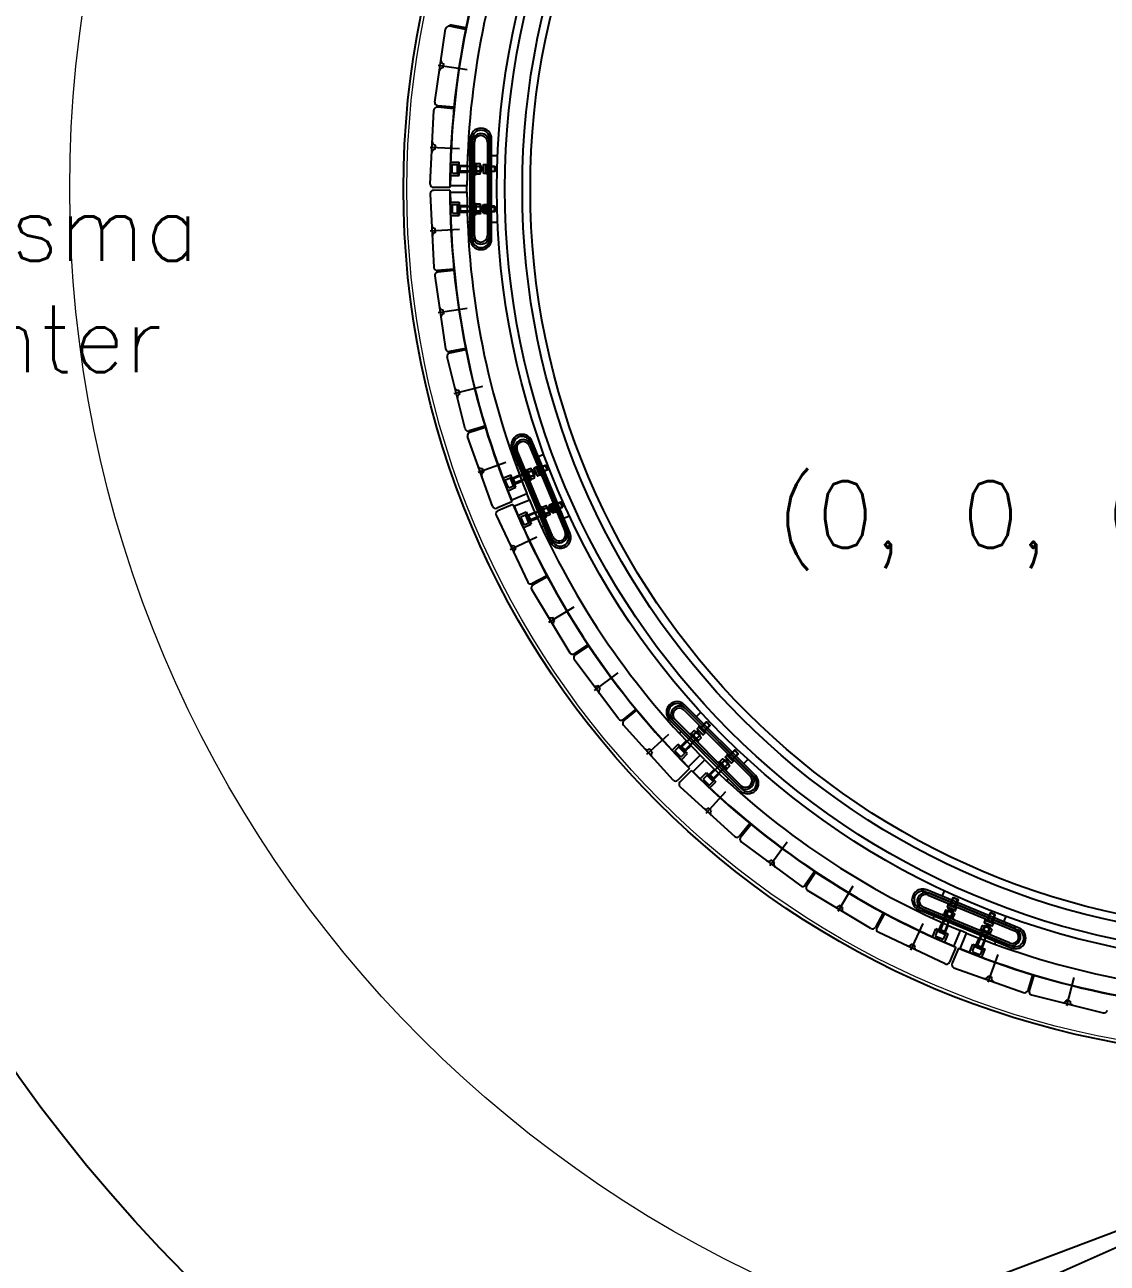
# Model space of a CAD drawing. Header units: millimetres. Extents: x -4562 to 17216, y -5211 to 6025.
# Drawn here: x -1867 to -246, y -1610 to 246 of the extents above; entities that cross this region are included whole.
import ezdxf
from ezdxf.lldxf.tags import DXFTag

# ---------------------------------------------------------------- set-up
doc = ezdxf.new("R2010")
doc.units = ezdxf.units.MM
for name, color, linetype in [('C', 1, 'CENTER'), ('D', 6, 'HIDDEN'), ('pl', 6, 'PHANTOM'), ('VV', 4, 'PHANTOM'), ('도면층7', 7, 'Continuous')]:
    doc.layers.add(name, color=color, linetype=linetype)
doc.styles.add('s', font='romans.shx', dxfattribs={"width": 0.75, "oblique": 10, "bigfont": 'whgtxt.shx'})
doc.styles.get("Standard").update_dxf_attribs({"font": 'txt.shx', "bigfont": 'whgtxt.shx'})
tags = doc.linetypes.add('CENTER', pattern=[50.8, 31.75, -6.35, 6.35, -6.35]).pattern_tags.tags
tags[10:11] = [DXFTag(74, 4), DXFTag(75, 0), DXFTag(340, '0'), DXFTag(46, 1.0), DXFTag(50, 0.0), DXFTag(44, 0.0), DXFTag(45, 0.0)]
tags[8:9] = [DXFTag(74, 4), DXFTag(75, 0), DXFTag(340, '0'), DXFTag(46, 1.0), DXFTag(50, 0.0), DXFTag(44, 0.0), DXFTag(45, 0.0)]
tags[6:7] = [DXFTag(74, 4), DXFTag(75, 0), DXFTag(340, '0'), DXFTag(46, 1.0), DXFTag(50, 0.0), DXFTag(44, 0.0), DXFTag(45, 0.0)]
tags[4:5] = [DXFTag(74, 4), DXFTag(75, 0), DXFTag(340, '0'), DXFTag(46, 1.0), DXFTag(50, 0.0), DXFTag(44, 0.0), DXFTag(45, 0.0)]
tags = doc.linetypes.add('HIDDEN', pattern=[3, 2, -1]).pattern_tags.tags
tags[6:7] = [DXFTag(74, 4), DXFTag(75, 0), DXFTag(340, '0'), DXFTag(46, 1.0), DXFTag(50, 0.0), DXFTag(44, 0.0), DXFTag(45, 0.0)]
tags[4:5] = [DXFTag(74, 4), DXFTag(75, 0), DXFTag(340, '0'), DXFTag(46, 1.0), DXFTag(50, 0.0), DXFTag(44, 0.0), DXFTag(45, 0.0)]
tags = doc.linetypes.add('PHANTOM', pattern=[17.5, 10, -1.5, 1.5, -1.5, 1.5, -1.5]).pattern_tags.tags
tags[14:15] = [DXFTag(74, 4), DXFTag(75, 0), DXFTag(340, '0'), DXFTag(46, 1.0), DXFTag(50, 0.0), DXFTag(44, 0.0), DXFTag(45, 0.0)]
tags[12:13] = [DXFTag(74, 4), DXFTag(75, 0), DXFTag(340, '0'), DXFTag(46, 1.0), DXFTag(50, 0.0), DXFTag(44, 0.0), DXFTag(45, 0.0)]
tags[10:11] = [DXFTag(74, 4), DXFTag(75, 0), DXFTag(340, '0'), DXFTag(46, 1.0), DXFTag(50, 0.0), DXFTag(44, 0.0), DXFTag(45, 0.0)]
tags[8:9] = [DXFTag(74, 4), DXFTag(75, 0), DXFTag(340, '0'), DXFTag(46, 1.0), DXFTag(50, 0.0), DXFTag(44, 0.0), DXFTag(45, 0.0)]
tags[6:7] = [DXFTag(74, 4), DXFTag(75, 0), DXFTag(340, '0'), DXFTag(46, 1.0), DXFTag(50, 0.0), DXFTag(44, 0.0), DXFTag(45, 0.0)]
tags[4:5] = [DXFTag(74, 4), DXFTag(75, 0), DXFTag(340, '0'), DXFTag(46, 1.0), DXFTag(50, 0.0), DXFTag(44, 0.0), DXFTag(45, 0.0)]
doc.dimstyles.new('AM_ISO$2', dxfattribs={"dimtxt": 3, "dimasz": 2.5, "dimexe": 1, "dimexo": 1, "dimgap": 1, "dimtad": 1, "dimdsep": 46, "dimtxsty": 's', "dimcen": 0, "dimclrd": 4, "dimclre": 4, "dimclrt": 3, "dimazin": 2, "dimtp": 0.1, "dimtm": 0.1, "dimtfac": 0.71, "dimtmove": 0, "dimatfit": 3, "dimfxl": 1, "dimlwd": 25, "dimlwe": 25, "dimarcsym": 0})

# ---------------------------------------------------------------- blocks, each defined once
blk = doc.blocks.new('*D153')
at = {"layer": 'D', "color": 4, "lineweight": 25}
blk.add_line((13177.5, 3545.3), (13817.5, 3782), dxfattribs=at)
blk.add_arc((3714.3, 44.7), 10737.3, 20.76691, 23.83309, dxfattribs=at)
at = {"layer": 'D', "color": 4}
for points in [[(13522.7, 4377.5), (13549.3, 4389.4), (13500.3, 4463.3)], [(13767.7, 3857), (13740.3, 3846.7), (13784.7, 3769.9)]]:
    blk.add_solid(points, dxfattribs=at)
at = {"layer": 'Defpoints', "color": 0}
for p in [(14488.2, 4909.4), (13695.3, 4003.2), (13144.6, 3533.1), (603, -1106.1), (-1447.7, -2286)]:
    blk.add_point(p, dxfattribs=at)
at = {"layer": 'D', "color": 3, "insert": (13729.5, 4152.3), "char_height": 105, "attachment_point": 5, "rotation": 292.3, "style": 's'}
blk.add_mtext('4°', dxfattribs=at)
blk = doc.blocks.new('*D154')
at = {"layer": 'D', "color": 4, "lineweight": 25}
blk.add_line((12598, 4828.1), (13199.3, 5151.9), dxfattribs=at)
blk.add_arc((3714.3, 44.7), 10737.5, 24.7669, 27.8331, dxfattribs=at)
at = {"layer": 'D', "color": 4}
for points in [[(13196.7, 5051.2), (13222.5, 5064.9), (13168.4, 5135.3)], [(13477.5, 4549.1), (13450.9, 4536.9), (13500.5, 4463.4)]]:
    blk.add_solid(points, dxfattribs=at)
at = {"layer": 'Defpoints', "color": 0}
for p in [(14488.2, 4909.4), (12567.2, 4811.5), (13395, 4689.9), (-1447.7, -2286), (-1128.2, -2562.7)]:
    blk.add_point(p, dxfattribs=at)
at = {"layer": 'D', "color": 3, "insert": (13418.8, 4841), "char_height": 105, "attachment_point": 5, "rotation": 296.3, "style": 's'}
blk.add_mtext('4°', dxfattribs=at)

msp = doc.modelspace()

# ---------------------------------------------------------------- linework, layer by layer
at = {"color": 1}
msp.add_line((12803.621, 4214.573), (-1589.614, -2189.94), dxfattribs=at)
at = {"layer": 'C'}
for radius in [2300, 1300]:
    msp.add_circle((0, 0), radius, dxfattribs=at)
at = {"layer": 'pl'}
msp.add_line((13113.816, 3457.885), (-1705.306, -2115.952), dxfattribs=at)
at = {"layer": 'VV', "color": 4}
for p, q in [((-1207.065, 239.005), (-1231.089, 243.762)), ((-1206.646, 241.112), (-1230.662, 245.91)), ((-1253.261, 130.137), (-1236.969, 239.809)), ((-1259.979, 7.219), (-1254.466, 117.958)), ((-1224.627, 120.076), (-1249, 122.466)), ((-1224.416, 122.213), (-1248.785, 124.645)), ((-1200, -75), (-1200, 75)), ((-1168, -75), (-1168, 75)), ((-1200, 50), (-1203.962, 50)), ((-1193.8, 38.3), (-1191.3, 38.3)), ((-1192.25, 34), (-1192.85, 38.3)), ((-1192.85, 38.3), (-1192.25, 38.3)), ((-1191.3, 21.7), (-1191.3, 38.3)), ((-1168, 50), (-1158.922, 50)), ((-1193.8, 21.7), (-1191.3, 21.7)), ((-1192.85, 34), (-1192.25, 34)), ((-1192.25, 30), (-1192.85, 34)), ((-1192.25, 26), (-1192.85, 30)), ((-1192.85, 30), (-1192.25, 30)), ((-1192.85, 26), (-1192.25, 26)), ((-1192.25, 21.7), (-1192.85, 26)), ((-1192.85, 21.7), (-1192.25, 21.7)), ((-1191.3, 35.629), (-1191.3, 24.371)), ((-1185.381, 33.753), (-1190.719, 33.753)), ((-1185.381, 26.247), (-1190.719, 26.247)), ((-1184.8, 35.629), (-1184.8, 24.371)), ((-1183.129, 33.375), (-1183.754, 34)), ((-1183.754, 26), (-1183.754, 34)), ((-1183.754, 26), (-1183.129, 26.625)), ((-1183.129, 26.625), (-1183.129, 33.375)), ((-1180.2, 36.5), (-1180.7, 36)), ((-1180.7, 36), (-1180.7, 24)), ((-1180.7, 24), (-1180.2, 23.5)), ((-1180.2, 23.5), (-1180.2, 36.5)), ((-1180.2, 36.5), (-1176.7, 36.5)), ((-1180.2, 23.5), (-1176.7, 23.5)), ((-1176.7, 23.25), (-1176.7, 36.75)), ((-1176.7, 36.75), (-1174.2, 36.75)), ((-1176.7, 23.25), (-1174.2, 23.25)), ((-1175.75, 34), (-1175.15, 34)), ((-1175.15, 30), (-1175.75, 34)), ((-1175.15, 26), (-1175.75, 30)), ((-1175.75, 30), (-1175.15, 30)), ((-1175.544, 23.25), (-1175.75, 26)), ((-1175.75, 26), (-1175.15, 26)), ((-1175.15, 34), (-1175.563, 36.75)), ((-1230.498, 2.148), (-1254.988, 2.19)), ((-1230.49, 5), (-1204.99, 5)), ((-1205, -5), (-1205, 5)), ((-1259.979, -7.219), (-1254.466, -117.958)), ((-1230.498, -2.148), (-1254.988, -2.19)), ((-1230.49, -5), (-1204.99, -5)), ((-1193.8, -21.7), (-1191.3, -21.7)), ((-1192.25, -26), (-1192.85, -21.7)), ((-1192.85, -21.7), (-1192.25, -21.7)), ((-1192.25, -30), (-1192.85, -26)), ((-1192.85, -26), (-1192.25, -26)), ((-1192.85, -30), (-1192.25, -30)), ((-1192.25, -34), (-1192.85, -30)), ((-1192.25, -38.3), (-1192.85, -34)), ((-1192.85, -34), (-1192.25, -34)), ((-1191.3, -38.3), (-1191.3, -21.7)), ((-1191.3, -35.629), (-1191.3, -24.371)), ((-1185.381, -26.247), (-1190.719, -26.247)), ((-1185.381, -33.753), (-1190.719, -33.753)), ((-1184.8, -35.629), (-1184.8, -24.371)), ((-1183.754, -26), (-1183.129, -26.625)), ((-1183.754, -26), (-1183.754, -34)), ((-1183.129, -33.375), (-1183.754, -34)), ((-1183.129, -26.625), (-1183.129, -33.375)), ((-1180.7, -24), (-1180.2, -23.5)), ((-1180.7, -36), (-1180.7, -24)), ((-1180.2, -36.5), (-1180.7, -36)), ((-1180.2, -23.5), (-1180.2, -36.5)), ((-1180.2, -23.5), (-1176.7, -23.5)), ((-1180.2, -36.5), (-1176.7, -36.5)), ((-1176.7, -23.25), (-1174.2, -23.25)), ((-1176.7, -36.75), (-1176.7, -23.25)), ((-1176.7, -36.75), (-1174.2, -36.75)), ((-1175.15, -30), (-1175.75, -26)), ((-1175.75, -26), (-1175.15, -26)), ((-1175.75, -30), (-1175.15, -30)), ((-1175.15, -34), (-1175.75, -30)), ((-1175.75, -34), (-1175.15, -34)), ((-1175.544, -36.75), (-1175.75, -34)), ((-1175.15, -26), (-1175.563, -23.25)), ((-1200, -50), (-1203.962, -50)), ((-1193.8, -38.3), (-1191.3, -38.3)), ((-1192.85, -38.3), (-1192.25, -38.3)), ((-1168, -50), (-1158.922, -50)), ((-1224.627, -120.076), (-1249, -122.466)), ((-1224.416, -122.213), (-1248.785, -124.645)), ((-1253.261, -130.137), (-1236.969, -239.809)), ((-1207.065, -239.005), (-1231.089, -243.762)), ((-1206.646, -241.112), (-1230.662, -245.91)), ((-1207.664, -359.372), (-1234.581, -251.813)), ((-1166.832, -475.504), (-1204.116, -371.085)), ((-1177.982, -355.654), (-1201.426, -362.732)), ((-1177.359, -357.709), (-1200.792, -364.828)), ((-1050.39, -516.265), (-1107.793, -377.683)), ((-1079.954, -528.511), (-1137.357, -389.929)), ((-1098.225, -400.78), (-1089.838, -397.306)), ((-1127.79, -413.026), (-1131.45, -414.542)), ((-1117.584, -421.463), (-1115.274, -420.506)), ((-1116.706, -421.099), (-1116.152, -420.87)), ((-1114.507, -424.842), (-1116.706, -421.099)), ((-1108.922, -435.843), (-1115.274, -420.506)), ((-1115.061, -425.072), (-1114.507, -424.842)), ((-1112.976, -428.538), (-1115.061, -425.072)), ((-1114.252, -422.974), (-1109.944, -433.375)), ((-1108.065, -422.442), (-1112.998, -424.485)), ((-1108.247, -420.486), (-1103.939, -430.888)), ((-1105.84, -421.929), (-1106.657, -421.591)), ((-1103.596, -428.982), (-1106.657, -421.591)), ((-1103.257, -428.165), (-1105.84, -421.929)), ((-1104.331, -417.921), (-1104.601, -418.575)), ((-1104.601, -418.575), (-1100.009, -429.661)), ((-1104.331, -417.921), (-1101.097, -416.582)), ((-1099.356, -429.932), (-1104.331, -417.921)), ((-1101.193, -416.351), (-1098.883, -415.394)), ((-1096.026, -428.823), (-1101.193, -416.351)), ((-1098.708, -418.299), (-1100.142, -415.916)), ((-1099.263, -418.528), (-1098.708, -418.299)), ((-1097.178, -421.994), (-1099.263, -418.528)), ((-1097.732, -422.224), (-1097.178, -421.994)), ((-1095.647, -425.69), (-1097.732, -422.224)), ((-1096.201, -425.919), (-1095.647, -425.69)), ((-1094.958, -428.381), (-1096.201, -425.919)), ((-1113.53, -428.768), (-1112.976, -428.538)), ((-1111.445, -432.233), (-1113.53, -428.768)), ((-1111.999, -432.463), (-1111.445, -432.233)), ((-1109.8, -436.206), (-1111.999, -432.463)), ((-1111.232, -436.799), (-1108.922, -435.843)), ((-1110.354, -436.436), (-1109.8, -436.206)), ((-1105.193, -429.376), (-1110.126, -431.419)), ((-1103.596, -428.982), (-1103.257, -428.165)), ((-1100.009, -429.661), (-1099.356, -429.932)), ((-1099.356, -429.932), (-1096.122, -428.592)), ((-1096.026, -428.823), (-1093.717, -427.867)), ((-1138.738, -466.269), (-1115.179, -456.51)), ((-1111.361, -465.753), (-1115.188, -456.514)), ((-1137.654, -468.907), (-1160.296, -478.24)), ((-1136.01, -472.875), (-1158.62, -482.287)), ((-1134.911, -475.507), (-1111.352, -465.749)), ((-1094.623, -476.896), (-1092.313, -475.939)), ((-1093.745, -476.532), (-1093.191, -476.303)), ((-1091.546, -480.275), (-1093.745, -476.532)), ((-1085.961, -491.275), (-1092.313, -475.939)), ((-1092.1, -480.505), (-1091.546, -480.275)), ((-1090.015, -483.971), (-1092.1, -480.505)), ((-1086.983, -488.808), (-1091.291, -478.406)), ((-1085.104, -477.875), (-1090.037, -479.918)), ((-1080.978, -486.32), (-1085.286, -475.919)), ((-1083.696, -477.024), (-1082.879, -477.362)), ((-1083.696, -477.024), (-1080.635, -484.415)), ((-1082.879, -477.362), (-1080.296, -483.598)), ((-1081.64, -474.007), (-1081.37, -473.354)), ((-1077.048, -485.094), (-1081.64, -474.007)), ((-1081.37, -473.354), (-1078.136, -472.015)), ((-1081.37, -473.354), (-1076.395, -485.365)), ((-1078.232, -471.784), (-1075.922, -470.827)), ((-1073.065, -484.256), (-1078.232, -471.784)), ((-1075.747, -473.731), (-1077.181, -471.348)), ((-1076.302, -473.961), (-1075.747, -473.731)), ((-1074.217, -477.427), (-1076.302, -473.961)), ((-1074.771, -477.656), (-1074.217, -477.427)), ((-1072.686, -481.122), (-1074.771, -477.656)), ((-1073.24, -481.352), (-1072.686, -481.122)), ((-1071.997, -483.814), (-1073.24, -481.352)), ((-1161.307, -488.843), (-1113.835, -589.042)), ((-1090.569, -484.2), (-1090.015, -483.971)), ((-1088.484, -487.666), (-1090.569, -484.2)), ((-1089.038, -487.896), (-1088.484, -487.666)), ((-1086.839, -491.639), (-1089.038, -487.896)), ((-1088.271, -492.232), (-1085.961, -491.275)), ((-1087.393, -491.869), (-1086.839, -491.639)), ((-1082.232, -484.809), (-1087.165, -486.852)), ((-1080.296, -483.598), (-1080.635, -484.415)), ((-1076.395, -485.365), (-1077.048, -485.094)), ((-1076.395, -485.365), (-1073.161, -484.025)), ((-1073.065, -484.256), (-1070.756, -483.299)), ((-1059.957, -493.168), (-1051.57, -489.694)), ((-1089.521, -505.414), (-1093.182, -506.93)), ((-1085.457, -579.58), (-1107.06, -591.115)), ((-1084.444, -581.474), (-1106.027, -593.047)), ((-1108.061, -599.833), (-1051.039, -694.922)), ((-1023.72, -682.736), (-1044.094, -696.324)), ((-1022.526, -684.522), (-1042.877, -698.145)), ((-978.21, -794.169), (-1044.24, -705.098)), ((-772.868, -878.934), (-878.934, -772.868)), ((-952.21, -779.375), (-971.162, -794.887)), ((-950.849, -781.036), (-969.773, -796.58)), ((-795.495, -901.561), (-901.561, -795.495)), ((-861.256, -790.545), (-854.837, -784.126)), ((-896.045, -885.835), (-970.45, -803.633)), ((-883.883, -813.173), (-886.685, -815.975)), ((-871.226, -817.062), (-869.458, -815.294)), ((-870.555, -816.39), (-870.13, -815.966)), ((-867.09, -819.006), (-870.555, -816.39)), ((-857.721, -827.032), (-869.458, -815.294)), ((-862.057, -814.324), (-865.833, -818.099)), ((-862.974, -812.586), (-855.013, -820.547)), ((-860.198, -812.999), (-861.082, -812.999)), ((-855.425, -818.655), (-861.082, -812.999)), ((-860.337, -808.718), (-857.862, -806.243)), ((-851.144, -817.91), (-860.337, -808.718)), ((-860.337, -808.718), (-860.337, -809.425)), ((-860.337, -809.425), (-851.852, -817.91)), ((-855.425, -817.772), (-860.198, -812.999)), ((-858.039, -806.066), (-856.271, -804.299)), ((-848.493, -815.612), (-858.039, -806.066)), ((-854.998, -806.915), (-857.234, -805.262)), ((-855.422, -807.339), (-854.998, -806.915)), ((-852.17, -809.743), (-855.422, -807.339)), ((-852.594, -810.168), (-852.17, -809.743)), ((-849.341, -812.572), (-852.594, -810.168)), ((-851.144, -817.91), (-848.67, -815.436)), ((-849.766, -812.996), (-849.341, -812.572)), ((-847.675, -814.795), (-849.766, -812.996)), ((-848.493, -815.612), (-846.725, -813.845)), ((-867.57, -817.183), (-859.609, -825.144)), ((-867.514, -819.431), (-867.09, -819.006)), ((-864.261, -821.835), (-867.514, -819.431)), ((-864.686, -822.259), (-864.261, -821.835)), ((-861.433, -824.663), (-864.686, -822.259)), ((-861.857, -825.088), (-861.433, -824.663)), ((-858.392, -827.704), (-861.857, -825.088)), ((-856.75, -819.631), (-860.525, -823.406)), ((-859.488, -828.8), (-857.721, -827.032)), ((-858.817, -828.128), (-858.392, -827.704)), ((-855.425, -818.655), (-855.425, -817.772)), ((-851.852, -817.91), (-851.144, -817.91)), ((-873.623, -866.552), (-855.592, -848.521)), ((-848.528, -855.599), (-855.599, -848.528)), ((-817.91, -851.144), (-815.436, -848.67)), ((-817.91, -851.852), (-817.91, -851.144)), ((-817.91, -851.144), (-808.718, -860.337)), ((-809.425, -860.337), (-817.91, -851.852)), ((-815.612, -848.493), (-813.845, -846.725)), ((-806.066, -858.039), (-815.612, -848.493)), ((-812.572, -849.341), (-814.808, -847.688)), ((-812.996, -849.766), (-812.572, -849.341)), ((-809.743, -852.17), (-812.996, -849.766)), ((-810.168, -852.594), (-809.743, -852.17)), ((-806.915, -854.998), (-810.168, -852.594)), ((-871.612, -868.575), (-888.959, -885.862)), ((-868.575, -871.612), (-885.862, -888.959)), ((-866.552, -873.623), (-848.521, -855.592)), ((-828.8, -859.488), (-827.032, -857.721)), ((-828.128, -858.817), (-827.704, -858.392)), ((-824.663, -861.433), (-828.128, -858.817)), ((-815.294, -869.458), (-827.032, -857.721)), ((-817.183, -867.57), (-825.144, -859.609)), ((-825.088, -861.857), (-824.663, -861.433)), ((-821.835, -864.261), (-825.088, -861.857)), ((-819.631, -856.75), (-823.406, -860.525)), ((-822.259, -864.686), (-821.835, -864.261)), ((-819.006, -867.09), (-822.259, -864.686)), ((-812.586, -862.974), (-820.547, -855.013)), ((-819.431, -867.514), (-819.006, -867.09)), ((-815.966, -870.13), (-819.431, -867.514)), ((-818.655, -855.425), (-817.772, -855.425)), ((-818.655, -855.425), (-812.999, -861.082)), ((-814.324, -862.057), (-818.099, -865.833)), ((-817.772, -855.425), (-812.999, -860.198)), ((-817.062, -871.226), (-815.294, -869.458)), ((-816.39, -870.555), (-815.966, -870.13)), ((-812.999, -860.198), (-812.999, -861.082)), ((-808.718, -860.337), (-809.425, -860.337)), ((-808.718, -860.337), (-806.243, -857.862)), ((-807.339, -855.422), (-806.915, -854.998)), ((-805.249, -857.221), (-807.339, -855.422)), ((-806.066, -858.039), (-804.299, -856.271)), ((-790.545, -861.256), (-784.126, -854.837)), ((-813.173, -883.883), (-815.975, -886.685)), ((-885.835, -896.045), (-803.633, -970.45)), ((-781.036, -950.849), (-796.58, -969.773)), ((-779.375, -952.21), (-794.887, -971.162)), ((-794.169, -978.21), (-705.098, -1044.24)), ((-684.522, -1022.526), (-698.145, -1042.877)), ((-682.736, -1023.72), (-696.324, -1044.094)), ((-599.833, -1108.061), (-694.922, -1051.039)), ((-377.683, -1107.793), (-516.265, -1050.39)), ((-493.168, -1059.957), (-489.694, -1051.57)), ((-485.365, -1076.395), (-484.025, -1073.161)), ((-484.256, -1073.065), (-483.299, -1070.756)), ((-471.784, -1078.232), (-484.256, -1073.065)), ((-481.122, -1072.686), (-483.821, -1072.015)), ((-481.352, -1073.24), (-481.122, -1072.686)), ((-477.427, -1074.217), (-481.352, -1073.24)), ((-477.656, -1074.771), (-477.427, -1074.217)), ((-473.731, -1075.747), (-477.656, -1074.771)), ((-473.961, -1076.302), (-473.731, -1075.747)), ((-471.784, -1078.232), (-470.827, -1075.922)), ((-581.474, -1084.444), (-593.047, -1106.027)), ((-579.58, -1085.457), (-591.115, -1107.06)), ((-389.929, -1137.357), (-528.511, -1079.954)), ((-505.414, -1089.521), (-506.93, -1093.182)), ((-492.232, -1088.271), (-491.275, -1085.961)), ((-491.869, -1087.393), (-491.639, -1086.839)), ((-487.666, -1088.484), (-491.869, -1087.393)), ((-475.939, -1092.313), (-491.275, -1085.961)), ((-488.808, -1086.983), (-478.406, -1091.291)), ((-487.896, -1089.038), (-487.666, -1088.484)), ((-483.971, -1090.015), (-487.896, -1089.038)), ((-484.809, -1082.232), (-486.852, -1087.165)), ((-486.32, -1080.978), (-475.919, -1085.286)), ((-473.354, -1081.37), (-485.365, -1076.395)), ((-485.365, -1076.395), (-485.094, -1077.048)), ((-485.094, -1077.048), (-474.007, -1081.64)), ((-483.598, -1080.296), (-484.415, -1080.635)), ((-477.024, -1083.696), (-484.415, -1080.635)), ((-484.2, -1090.569), (-483.971, -1090.015)), ((-480.275, -1091.546), (-484.2, -1090.569)), ((-477.362, -1082.879), (-483.598, -1080.296)), ((-480.505, -1092.1), (-480.275, -1091.546)), ((-476.303, -1093.191), (-480.505, -1092.1)), ((-477.875, -1085.104), (-479.918, -1090.037)), ((-477.024, -1083.696), (-477.362, -1082.879)), ((-476.896, -1094.623), (-475.939, -1092.313)), ((-476.532, -1093.745), (-476.303, -1093.191)), ((-474.007, -1081.64), (-473.354, -1081.37)), ((-471.341, -1077.163), (-473.961, -1076.302)), ((-473.354, -1081.37), (-472.015, -1078.136)), ((-428.823, -1096.026), (-427.867, -1093.717)), ((-400.78, -1098.225), (-397.306, -1089.838)), ((-475.507, -1134.911), (-465.749, -1111.352)), ((-456.514, -1115.188), (-465.753, -1111.361)), ((-436.799, -1111.232), (-435.843, -1108.922)), ((-436.436, -1110.354), (-436.206, -1109.8)), ((-432.233, -1111.445), (-436.436, -1110.354)), ((-420.506, -1115.274), (-435.843, -1108.922)), ((-422.974, -1114.252), (-433.375, -1109.944)), ((-432.463, -1111.999), (-432.233, -1111.445)), ((-428.538, -1112.976), (-432.463, -1111.999)), ((-429.376, -1105.193), (-431.419, -1110.126)), ((-420.486, -1108.247), (-430.888, -1103.939)), ((-429.932, -1099.356), (-428.592, -1096.122)), ((-429.661, -1100.009), (-429.932, -1099.356)), ((-429.932, -1099.356), (-417.921, -1104.331)), ((-418.575, -1104.601), (-429.661, -1100.009)), ((-428.982, -1103.596), (-428.165, -1103.257)), ((-428.982, -1103.596), (-421.591, -1106.657)), ((-416.351, -1101.193), (-428.823, -1096.026)), ((-428.768, -1113.53), (-428.538, -1112.976)), ((-425.69, -1095.647), (-428.388, -1094.976)), ((-428.165, -1103.257), (-421.929, -1105.84)), ((-425.919, -1096.201), (-425.69, -1095.647)), ((-421.994, -1097.178), (-425.919, -1096.201)), ((-422.442, -1108.065), (-424.485, -1112.998)), ((-422.224, -1097.732), (-421.994, -1097.178)), ((-418.299, -1098.708), (-422.224, -1097.732)), ((-421.929, -1105.84), (-421.591, -1106.657)), ((-417.921, -1104.331), (-418.575, -1104.601)), ((-418.528, -1099.263), (-418.299, -1098.708)), ((-415.909, -1100.124), (-418.528, -1099.263)), ((-417.921, -1104.331), (-416.582, -1101.097)), ((-416.351, -1101.193), (-415.394, -1098.883)), ((-488.843, -1161.307), (-589.042, -1113.835)), ((-466.269, -1138.738), (-456.51, -1115.179)), ((-424.842, -1114.507), (-428.768, -1113.53)), ((-425.072, -1115.061), (-424.842, -1114.507)), ((-420.87, -1116.152), (-425.072, -1115.061)), ((-421.463, -1117.584), (-420.506, -1115.274)), ((-421.099, -1116.706), (-420.87, -1116.152)), ((-413.026, -1127.79), (-414.542, -1131.45)), ((-472.875, -1136.01), (-482.287, -1158.62)), ((-468.907, -1137.654), (-478.24, -1160.296)), ((-475.504, -1166.832), (-371.085, -1204.116)), ((-357.709, -1177.359), (-364.828, -1200.792)), ((-355.654, -1177.982), (-362.732, -1201.426)), ((-359.372, -1207.664), (-251.813, -1234.581))]:
    msp.add_line(p, q, dxfattribs=at)
at = {"layer": 'VV', "color": 6, "linetype": 'HIDDEN'}
for p, q in [((-1240.613, 181.271), (-1239.731, 187.206)), ((-1248.147, 185.423), (-1204.526, 178.943)), ((-1260.284, 62.741), (-1216.239, 60.548)), ((-1252.381, 59.344), (-1252.083, 65.336)), ((-1229.349, 40), (-1216.629, 40)), ((-1216.629, 20), (-1216.629, 40)), ((-1229.837, 20), (-1216.629, 20)), ((-1226.629, 36.5), (-1227.129, 36)), ((-1227.129, 24), (-1227.129, 36)), ((-1226.629, 23.5), (-1227.129, 24)), ((-1226.629, 36.5), (-1219.129, 36.5)), ((-1226.629, 23.5), (-1219.129, 23.5)), ((-1219.129, 23.25), (-1219.129, 36.75)), ((-1219.129, 36.75), (-1216.629, 36.75)), ((-1219.129, 23.25), (-1216.629, 23.25)), ((-1217.579, 30), (-1218.179, 34)), ((-1218.179, 34), (-1217.579, 34)), ((-1217.579, 26), (-1218.179, 30)), ((-1218.179, 30), (-1217.579, 30)), ((-1218.179, 26), (-1217.579, 26)), ((-1217.972, 23.25), (-1218.179, 26)), ((-1217.579, 34), (-1217.991, 36.75)), ((-1216.629, 35), (-1204.492, 35)), ((-1216.629, 34), (-1183.754, 34)), ((-1216.629, 26), (-1183.754, 26)), ((-1216.629, 25), (-1204.741, 25)), ((-1215.229, 33.375), (-1215.854, 34)), ((-1215.854, 26), (-1215.229, 26.625)), ((-1215.229, 26.625), (-1215.229, 33.375)), ((-1183.129, 33.375), (-1215.229, 33.375)), ((-1183.129, 26.625), (-1215.229, 26.625)), ((-1163.477, 34), (-1163.477, 26)), ((-1229.837, -20), (-1216.629, -20)), ((-1226.629, -23.5), (-1227.129, -24)), ((-1227.129, -24), (-1227.129, -36)), ((-1226.629, -36.5), (-1227.129, -36)), ((-1226.629, -23.5), (-1219.129, -23.5)), ((-1226.629, -36.5), (-1219.129, -36.5)), ((-1219.129, -23.25), (-1216.629, -23.25)), ((-1219.129, -36.75), (-1219.129, -23.25)), ((-1219.129, -36.75), (-1216.629, -36.75)), ((-1218.179, -26), (-1217.579, -26)), ((-1217.579, -30), (-1218.179, -26)), ((-1217.579, -34), (-1218.179, -30)), ((-1218.179, -30), (-1217.579, -30)), ((-1217.972, -36.75), (-1218.179, -34)), ((-1218.179, -34), (-1217.579, -34)), ((-1217.579, -26), (-1217.991, -23.25)), ((-1216.629, -20), (-1216.629, -40)), ((-1216.629, -25), (-1204.741, -25)), ((-1216.629, -26), (-1183.754, -26)), ((-1216.629, -34), (-1183.754, -34)), ((-1216.629, -35), (-1204.492, -35)), ((-1215.854, -26), (-1215.229, -26.625)), ((-1215.229, -33.375), (-1215.854, -34)), ((-1215.229, -26.625), (-1215.229, -33.375)), ((-1183.129, -26.625), (-1215.229, -26.625)), ((-1183.129, -33.375), (-1215.229, -33.375)), ((-1163.477, -34), (-1163.477, -26)), ((-1229.349, -40), (-1216.629, -40)), ((-1260.284, -62.741), (-1216.239, -60.548)), ((-1252.083, -65.336), (-1252.381, -59.343)), ((-1248.147, -185.423), (-1204.526, -178.943)), ((-1239.731, -187.206), (-1240.613, -181.271)), ((-1224.095, -306.336), (-1181.315, -295.63)), ((-1215.546, -307.289), (-1217.003, -301.469)), ((-1188.36, -424.325), (-1146.829, -409.495)), ((-1179.759, -424.439), (-1181.777, -418.788)), ((-1137.03, -434.172), (-1106.657, -421.591)), ((-1105.84, -421.929), (-1135.497, -434.213)), ((-1087.923, -413.831), (-1084.862, -421.222)), ((-1151.078, -433.496), (-1139.326, -428.628)), ((-1147.225, -435.689), (-1147.496, -436.342)), ((-1142.903, -447.429), (-1147.496, -436.342)), ((-1147.225, -435.689), (-1140.296, -432.819)), ((-1142.25, -447.699), (-1135.321, -444.829)), ((-1140.392, -432.588), (-1138.082, -431.631)), ((-1135.225, -445.06), (-1140.392, -432.588)), ((-1137.907, -434.535), (-1139.341, -432.152)), ((-1131.672, -447.106), (-1139.326, -428.628)), ((-1138.462, -434.765), (-1137.907, -434.535)), ((-1136.377, -438.231), (-1138.462, -434.765)), ((-1137.412, -433.248), (-1126.199, -428.603)), ((-1136.931, -438.46), (-1136.377, -438.231)), ((-1134.846, -441.926), (-1136.931, -438.46)), ((-1135.497, -434.213), (-1136.314, -433.875)), ((-1132.914, -440.45), (-1135.497, -434.213)), ((-1135.4, -442.156), (-1134.846, -441.926)), ((-1134.157, -444.618), (-1135.4, -442.156)), ((-1135.225, -445.06), (-1132.916, -444.103)), ((-1133.968, -441.563), (-1103.596, -428.982)), ((-1133.585, -442.487), (-1122.602, -437.937)), ((-1133.252, -441.266), (-1132.914, -440.45)), ((-1103.257, -428.165), (-1132.914, -440.45)), ((-1143.875, -452.161), (-1131.672, -447.106)), ((-1142.25, -447.699), (-1142.903, -447.429)), ((-1114.069, -489.604), (-1083.696, -477.024)), ((-1082.879, -477.362), (-1112.536, -489.646)), ((-1061.901, -476.655), (-1064.962, -469.264)), ((-1128.568, -489.116), (-1116.365, -484.061)), ((-1124.264, -491.122), (-1124.535, -491.775)), ((-1124.535, -491.775), (-1119.942, -502.861)), ((-1124.264, -491.122), (-1117.335, -488.252)), ((-1119.289, -503.132), (-1112.36, -500.262)), ((-1117.431, -488.021), (-1115.121, -487.064)), ((-1112.264, -500.493), (-1117.431, -488.021)), ((-1114.946, -489.968), (-1116.38, -487.585)), ((-1116.365, -484.061), (-1108.711, -502.539)), ((-1115.501, -490.198), (-1114.946, -489.968)), ((-1113.415, -493.664), (-1115.501, -490.198)), ((-1114.451, -488.681), (-1103.468, -484.131)), ((-1113.97, -493.893), (-1113.415, -493.664)), ((-1111.885, -497.359), (-1113.97, -493.893)), ((-1113.353, -489.308), (-1112.536, -489.646)), ((-1112.536, -489.646), (-1109.953, -495.882)), ((-1112.439, -497.589), (-1111.885, -497.359)), ((-1111.196, -500.05), (-1112.439, -497.589)), ((-1112.264, -500.493), (-1109.955, -499.536)), ((-1111.007, -496.996), (-1080.635, -484.415)), ((-1110.624, -497.919), (-1099.411, -493.275)), ((-1109.953, -495.882), (-1110.291, -496.699)), ((-1080.296, -483.598), (-1109.953, -495.882)), ((-1120.463, -507.407), (-1108.711, -502.539)), ((-1119.289, -503.132), (-1119.942, -502.861)), ((-1140.341, -540.255), (-1100.487, -521.373)), ((-1131.77, -539.514), (-1134.339, -534.092)), ((-1082.179, -648.954), (-1044.358, -626.274)), ((-1073.722, -647.38), (-1076.807, -642.235)), ((-1013.687, -751.459), (-978.26, -725.196)), ((-1005.424, -749.068), (-1008.997, -744.248)), ((-884.328, -836.245), (-861.082, -812.999)), ((-860.198, -812.999), (-882.896, -835.697)), ((-846.744, -798.661), (-841.087, -804.317)), ((-935.52, -846.791), (-902.824, -817.197)), ((-897.566, -840.997), (-888.571, -832.002)), ((-874.429, -846.144), (-888.571, -832.002)), ((-888.04, -836.068), (-886.273, -834.3)), ((-885.035, -835.538), (-876.453, -826.955)), ((-878.671, -841.902), (-855.425, -818.655)), ((-855.425, -817.772), (-878.123, -840.47)), ((-877.964, -842.609), (-869.558, -834.203)), ((-927.529, -843.605), (-931.556, -839.156)), ((-893.167, -841.548), (-887.864, -836.245)), ((-893.167, -841.548), (-893.167, -842.255)), ((-884.682, -850.74), (-893.167, -842.255)), ((-878.494, -845.614), (-888.04, -836.068)), ((-885, -836.916), (-887.236, -835.264)), ((-885.424, -837.341), (-885, -836.916)), ((-882.171, -839.745), (-885.424, -837.341)), ((-883.974, -850.74), (-884.682, -850.74)), ((-883.974, -850.74), (-878.671, -845.437)), ((-882.896, -835.697), (-883.78, -835.697)), ((-883.768, -855.484), (-874.429, -846.144)), ((-878.123, -840.47), (-882.896, -835.697)), ((-882.596, -840.169), (-882.171, -839.745)), ((-879.343, -842.573), (-882.596, -840.169)), ((-879.767, -842.998), (-879.343, -842.573)), ((-877.677, -844.796), (-879.767, -842.998)), ((-878.494, -845.614), (-876.727, -843.846)), ((-878.123, -841.354), (-878.123, -840.47)), ((-798.661, -846.744), (-804.317, -841.087)), ((-842.609, -877.964), (-834.203, -869.558)), ((-841.902, -878.671), (-818.655, -855.425)), ((-817.772, -855.425), (-840.47, -878.123)), ((-836.245, -884.328), (-812.999, -861.082)), ((-812.999, -860.198), (-835.697, -882.896)), ((-855.484, -883.768), (-846.144, -874.429)), ((-850.74, -883.974), (-845.437, -878.671)), ((-850.74, -883.974), (-850.74, -884.682)), ((-850.74, -884.682), (-842.255, -893.167)), ((-846.144, -874.429), (-832.002, -888.571)), ((-845.614, -878.494), (-843.846, -876.727)), ((-836.068, -888.04), (-845.614, -878.494)), ((-842.573, -879.343), (-844.81, -877.69)), ((-842.998, -879.767), (-842.573, -879.343)), ((-839.745, -882.171), (-842.998, -879.767)), ((-841.548, -893.167), (-836.245, -887.864)), ((-841.354, -878.123), (-840.47, -878.123)), ((-840.997, -897.566), (-832.002, -888.571)), ((-840.47, -878.123), (-835.697, -882.896)), ((-840.169, -882.596), (-839.745, -882.171)), ((-836.916, -885), (-840.169, -882.596)), ((-837.341, -885.424), (-836.916, -885)), ((-835.25, -887.223), (-837.341, -885.424)), ((-836.068, -888.04), (-834.3, -886.273)), ((-835.697, -882.896), (-835.697, -883.78)), ((-835.538, -885.035), (-826.955, -876.453)), ((-846.791, -935.52), (-817.197, -902.824)), ((-841.548, -893.167), (-842.255, -893.167)), ((-839.157, -931.556), (-843.605, -927.529)), ((-751.459, -1013.687), (-725.196, -978.26)), ((-744.248, -1008.997), (-749.068, -1005.424)), ((-648.954, -1082.179), (-626.274, -1044.358)), ((-642.235, -1076.807), (-647.381, -1073.722)), ((-476.655, -1061.901), (-469.264, -1064.962)), ((-496.996, -1111.007), (-484.415, -1080.635)), ((-483.598, -1080.296), (-495.882, -1109.953)), ((-477.362, -1082.879), (-489.646, -1112.536)), ((-489.604, -1114.069), (-477.024, -1083.696)), ((-413.831, -1087.923), (-421.222, -1084.862)), ((-540.255, -1140.341), (-521.373, -1100.487)), ((-507.407, -1120.463), (-502.539, -1108.711)), ((-503.132, -1119.289), (-500.262, -1112.36)), ((-484.061, -1116.365), (-502.539, -1108.711)), ((-500.493, -1112.264), (-499.536, -1109.955)), ((-488.021, -1117.431), (-500.493, -1112.264)), ((-497.359, -1111.885), (-500.058, -1111.213)), ((-497.919, -1110.624), (-493.275, -1099.411)), ((-497.589, -1112.439), (-497.359, -1111.885)), ((-493.664, -1113.415), (-497.589, -1112.439)), ((-495.882, -1109.953), (-496.699, -1110.291)), ((-489.646, -1112.536), (-495.882, -1109.953)), ((-489.308, -1113.353), (-489.646, -1112.536)), ((-488.681, -1114.451), (-484.131, -1103.468)), ((-441.563, -1133.968), (-428.982, -1103.596)), ((-428.165, -1103.257), (-440.45, -1132.914)), ((-421.929, -1105.84), (-434.213, -1135.497)), ((-434.172, -1137.03), (-421.591, -1106.657)), ((-534.092, -1134.339), (-539.514, -1131.77)), ((-503.132, -1119.289), (-502.861, -1119.942)), ((-491.775, -1124.535), (-502.861, -1119.942)), ((-493.893, -1113.97), (-493.664, -1113.415)), ((-489.968, -1114.946), (-493.893, -1113.97)), ((-491.122, -1124.264), (-491.775, -1124.535)), ((-491.122, -1124.264), (-488.252, -1117.335)), ((-490.198, -1115.501), (-489.968, -1114.946)), ((-487.578, -1116.362), (-490.198, -1115.501)), ((-489.116, -1128.568), (-484.061, -1116.365)), ((-488.021, -1117.431), (-487.064, -1115.121)), ((-452.161, -1143.875), (-447.106, -1131.672)), ((-447.106, -1131.672), (-428.628, -1139.326)), ((-442.487, -1133.585), (-437.937, -1122.602)), ((-433.248, -1137.412), (-428.603, -1126.199)), ((-447.699, -1142.25), (-444.829, -1135.321)), ((-447.699, -1142.25), (-447.429, -1142.903)), ((-447.429, -1142.903), (-436.342, -1147.496)), ((-445.06, -1135.225), (-444.103, -1132.916)), ((-432.588, -1140.392), (-445.06, -1135.225)), ((-441.926, -1134.846), (-444.625, -1134.174)), ((-442.156, -1135.4), (-441.926, -1134.846)), ((-438.231, -1136.377), (-442.156, -1135.4)), ((-441.266, -1133.252), (-440.45, -1132.914)), ((-440.45, -1132.914), (-434.213, -1135.497)), ((-438.46, -1136.931), (-438.231, -1136.377)), ((-434.535, -1137.907), (-438.46, -1136.931)), ((-435.689, -1147.225), (-436.342, -1147.496)), ((-435.689, -1147.225), (-432.819, -1140.296)), ((-434.765, -1138.462), (-434.535, -1137.907)), ((-432.145, -1139.323), (-434.765, -1138.462)), ((-434.213, -1135.497), (-433.875, -1136.314)), ((-433.496, -1151.078), (-428.628, -1139.326)), ((-432.588, -1140.392), (-431.631, -1138.082)), ((-424.325, -1188.36), (-409.495, -1146.829)), ((-418.789, -1181.776), (-424.439, -1179.759)), ((-306.336, -1224.095), (-295.63, -1181.315)), ((-301.469, -1217.003), (-307.289, -1215.546))]:
    msp.add_line(p, q, dxfattribs=at)
at = {"layer": 'VV', "color": 4, "ltscale": 0.5}
for p, q in [((-1197, -75), (-1197, 75)), ((-1171, 75), (-1171, -75)), ((-1196.8, 70), (-1196.8, -70)), ((-1193.8, -70), (-1193.8, 70)), ((-1174.2, 70), (-1174.2, -70)), ((-1171.2, -70), (-1171.2, 70)), ((-1077.183, -527.363), (-1134.585, -388.781)), ((-1111.607, -384.675), (-1058.032, -514.018)), ((-1110.564, -378.831), (-1053.162, -517.413)), ((-1055.26, -512.87), (-1108.836, -383.527)), ((-1132.487, -393.324), (-1078.911, -522.667)), ((-1076.14, -521.519), (-1129.715, -392.176)), ((-881.055, -774.989), (-774.989, -881.055)), ((-778.666, -877.661), (-877.661, -778.666)), ((-793.374, -899.44), (-899.44, -793.374)), ((-895.763, -796.768), (-796.768, -895.763)), ((-794.647, -893.642), (-893.642, -794.647)), ((-879.782, -780.787), (-780.787, -879.782)), ((-517.413, -1053.162), (-378.831, -1110.564)), ((-383.527, -1108.836), (-512.87, -1055.26)), ((-392.176, -1129.715), (-521.519, -1076.14)), ((-514.018, -1058.032), (-384.675, -1111.607)), ((-388.781, -1134.585), (-527.363, -1077.183)), ((-522.667, -1078.911), (-393.324, -1132.487))]:
    msp.add_line(p, q, dxfattribs=at)
at = {"layer": 'VV', "color": 4}
for points in [[(-1185.381, 33.753, 0.30940108), (-1185.381, 37.506), (-1190.719, 37.506, 0.30940108), (-1190.719, 33.753, 0.15470054), (-1190.719, 26.247, 0.30940108), (-1190.719, 22.494), (-1185.381, 22.494, 0.30940108), (-1185.381, 26.247, 0.15470054), (-1185.381, 33.753)], [(-1185.381, -33.753, -0.30940108), (-1185.381, -37.506), (-1190.719, -37.506, -0.30940108), (-1190.719, -33.753, -0.15470054), (-1190.719, -26.247, -0.30940108), (-1190.719, -22.494), (-1185.381, -22.494, -0.30940108), (-1185.381, -26.247, -0.15470054), (-1185.381, -33.753)], [(-1108.065, -422.442, 0.30940108), (-1109.502, -418.975), (-1114.434, -421.018, 0.30940108), (-1112.998, -424.485, 0.15470054), (-1110.126, -431.419, 0.30940108), (-1108.69, -434.886), (-1103.757, -432.843, 0.30940108), (-1105.193, -429.376, 0.15470054), (-1108.065, -422.442)], [(-1082.232, -484.809, -0.30940108), (-1080.796, -488.276), (-1085.729, -490.319, -0.30940108), (-1087.165, -486.852, -0.15470054), (-1090.037, -479.918, -0.30940108), (-1091.473, -476.451), (-1086.541, -474.408, -0.30940108), (-1085.104, -477.875, -0.15470054), (-1082.232, -484.809)], [(-862.057, -814.324, 0.30940108), (-864.711, -811.67), (-868.486, -815.445, 0.30940108), (-865.833, -818.099, 0.15470054), (-860.525, -823.406, 0.30940108), (-857.872, -826.06), (-854.097, -822.285, 0.30940108), (-856.75, -819.631, 0.15470054), (-862.057, -814.324)], [(-814.324, -862.057, -0.30940108), (-811.67, -864.711), (-815.445, -868.486, -0.30940108), (-818.099, -865.833, -0.15470054), (-823.406, -860.525, -0.30940108), (-826.06, -857.872), (-822.285, -854.097, -0.30940108), (-819.631, -856.75, -0.15470054), (-814.324, -862.057)], [(-484.809, -1082.232, 0.30940108), (-488.276, -1080.796), (-490.319, -1085.729, 0.30940108), (-486.852, -1087.165, 0.15470054), (-479.918, -1090.037, 0.30940108), (-476.451, -1091.473), (-474.408, -1086.541, 0.30940108), (-477.875, -1085.104, 0.15470054), (-484.809, -1082.232)], [(-422.442, -1108.065, -0.30940108), (-418.975, -1109.502), (-421.018, -1114.434, -0.30940108), (-424.485, -1112.998, -0.15470054), (-431.419, -1110.126, -0.30940108), (-434.886, -1108.69), (-432.843, -1103.757, -0.30940108), (-429.376, -1105.193, -0.15470054), (-422.442, -1108.065)]]:
    msp.add_lwpolyline(points, format="xyb", dxfattribs=at)
at = {"layer": 'VV', "color": 6, "linetype": 'HIDDEN'}
for points in [[(-1174.2, 34), (-1163.477, 34), (-1162.8, 33.323), (-1162.8, 26.677), (-1163.477, 26), (-1174.2, 26)], [(-1174.2, 33.323), (-1162.8, 33.323)], [(-1174.2, 26.677), (-1162.8, 26.677)], [(-1174.2, -34), (-1163.477, -34), (-1162.8, -33.323), (-1162.8, -26.677), (-1163.477, -26), (-1174.2, -26)], [(-1174.2, -26.677), (-1162.8, -26.677)], [(-1174.2, -33.323), (-1162.8, -33.323)], [(-1097.831, -417.935), (-1087.923, -413.831), (-1087.039, -414.197), (-1084.496, -420.338), (-1084.862, -421.222), (-1094.769, -425.326)], [(-1097.572, -418.56), (-1087.039, -414.197)], [(-1095.028, -424.701), (-1084.496, -420.338)], [(-1071.808, -480.759), (-1061.901, -476.655), (-1061.535, -475.771), (-1064.078, -469.63), (-1064.962, -469.264), (-1074.87, -473.368)], [(-1074.611, -473.993), (-1064.078, -469.63)], [(-1072.067, -480.134), (-1061.535, -475.771)], [(-854.326, -806.243), (-846.744, -798.661), (-845.787, -798.661), (-841.087, -803.361), (-841.087, -804.317), (-848.67, -811.9)], [(-853.848, -806.722), (-845.787, -798.661)], [(-849.148, -811.422), (-841.087, -803.361)], [(-806.243, -854.326), (-798.661, -846.744), (-798.661, -845.787), (-803.361, -841.087), (-804.317, -841.087), (-811.9, -848.67)], [(-811.422, -849.148), (-803.361, -841.087)], [(-806.722, -853.848), (-798.661, -845.787)], [(-480.759, -1071.808), (-476.655, -1061.901), (-475.771, -1061.535), (-469.63, -1064.078), (-469.264, -1064.962), (-473.368, -1074.87)], [(-480.134, -1072.067), (-475.771, -1061.535)], [(-473.993, -1074.611), (-469.63, -1064.078)], [(-417.935, -1097.831), (-413.831, -1087.923), (-414.197, -1087.039), (-420.338, -1084.496), (-421.222, -1084.862), (-425.326, -1094.769)], [(-424.701, -1095.028), (-420.338, -1084.496)], [(-418.56, -1097.572), (-414.197, -1087.039)]]:
    msp.add_lwpolyline(points, dxfattribs=at)
at = {"layer": 'VV', "color": 4}
for radius in [1160, 1148, 1122, 1110]:
    msp.add_circle((0, 0), radius, dxfattribs=at)
for centre, radius, start, end in [((0, 0), 1230.5, 157.593126, 179.9), ((0, 0), 1230, 157.73291, 179.76709), ((0, 0), 1205, 157.737743, 179.762257), ((-1232.06, 238.857), 5, 78.8, 169.028271), ((-1248.288, 129.621), 5, 174.071729, 264.3), ((-1249.488, 117.489), 5, 84.4, 174.628271), ((-1184, 75), 16, 360, 180), ((-1184, 75), 13, 360, 180), ((-1184, 70), 12.8, 360, 180), ((-1184, 70), 9.8, 360, 180), ((-1254.979, 7.19), 5, 179.671729, 269.9), ((-1254.979, -7.19), 5, 90.1, 180.328271), ((0, 0), 1230.5, 180.093126, 202.4), ((0, 0), 1230, 180.23291, 202.26709), ((0, 0), 1205, 180.237743, 202.262257), ((-1184, -70), 12.8, 180, 360), ((-1184, -70), 9.8, 180, 360), ((-1184, -75), 16, 180, 360), ((-1184, -75), 13, 180, 360), ((-1249.488, -117.489), 5, 185.371729, 275.6), ((-1248.288, -129.621), 5, 95.7, 185.928271), ((-1232.06, -238.857), 5, 190.971729, 281.2), ((-1229.682, -250.814), 5, 101.3, 191.528271), ((-1202.872, -357.945), 5, 196.571729, 286.8), ((-1199.338, -369.612), 5, 106.9, 197.128271), ((-1122.575, -383.806), 16, 22.5, 202.5), ((-1122.575, -383.806), 13, 22.5, 202.5), ((-1120.661, -388.426), 12.8, 22.5, 202.5), ((-1120.661, -388.426), 9.8, 22.5, 202.5), ((-1162.201, -473.617), 5, 202.171729, 292.4), ((-1156.698, -486.903), 5, 112.6, 202.828271), ((0, 0), 1230.5, 202.593126, 224.9), ((0, 0), 1230, 202.73291, 224.76709), ((0, 0), 1205, 202.737743, 224.762257), ((-1065.172, -522.388), 16, 202.5, 22.5), ((-1067.086, -517.769), 12.8, 202.5, 22.5), ((-1065.172, -522.388), 13, 202.5, 22.5), ((-1067.086, -517.769), 9.8, 202.5, 22.5), ((-1109.415, -586.705), 5, 207.871729, 298.1), ((-1103.664, -597.453), 5, 118.2, 208.428271), ((-1046.868, -692.164), 5, 213.471729, 303.7), ((-1040.096, -702.3), 5, 123.8, 214.028271), ((-890.247, -784.181), 16, 45, 225), ((-890.247, -784.181), 13, 45, 225), ((-886.712, -787.717), 12.8, 45, 225), ((-886.712, -787.717), 9.8, 45, 225), ((-974.329, -791.017), 5, 219.071729, 309.3), ((-966.599, -800.444), 5, 129.4, 219.628271), ((0, 0), 1230.5, 225.093126, 247.4), ((0, 0), 1205, 225.237743, 247.262257), ((-892.489, -882.32), 5, 224.671729, 314.9), ((-882.32, -892.489), 5, 135.1, 225.328271), ((0, 0), 1230, 225.23291, 247.26709), ((-787.717, -886.712), 12.8, 225, 45), ((-784.181, -890.247), 16, 225, 45), ((-787.717, -886.712), 9.8, 225, 45), ((-784.181, -890.247), 13, 225, 45), ((-800.444, -966.599), 5, 230.371729, 320.6), ((-791.017, -974.329), 5, 140.7, 230.928271), ((-702.3, -1040.096), 5, 235.971729, 326.2), ((-692.164, -1046.868), 5, 146.3, 236.528271), ((-522.388, -1065.172), 16, 67.5, 247.5), ((-522.388, -1065.172), 13, 67.5, 247.5), ((-517.769, -1067.086), 12.8, 67.5, 247.5), ((-517.769, -1067.086), 9.8, 67.5, 247.5), ((-597.453, -1103.664), 5, 241.571729, 331.8), ((-586.705, -1109.415), 5, 151.9, 242.128271), ((-388.426, -1120.661), 12.8, 247.5, 67.5), ((-388.426, -1120.661), 9.8, 247.5, 67.5), ((-383.806, -1122.575), 16, 247.5, 67.5), ((-383.806, -1122.575), 13, 247.5, 67.5), ((0, 0), 1205, 247.737743, 269.762257), ((0, 0), 1230.5, 247.593126, 269.9), ((0, 0), 1230, 247.73291, 269.76709), ((-486.903, -1156.698), 5, 247.171729, 337.4), ((-473.617, -1162.201), 5, 157.6, 247.828271), ((-369.612, -1199.338), 5, 252.871729, 343.1), ((-357.945, -1202.872), 5, 163.2, 253.428271), ((-250.814, -1229.682), 5, 258.471729, 348.7)]:
    msp.add_arc(centre, radius, start, end, dxfattribs=at)
at = {"layer": 'VV', "color": 6, "linetype": 'HIDDEN'}
for centre, start, end in [((-1238.996, 192.152), 171.55, 261.55), ((-1241.348, 176.326), 81.55, 171.55), ((-1252.63, 54.35), 87.15, 177.15), ((-1251.834, 70.33), 177.15, 267.15), ((-1252.63, -54.35), 182.85, 272.85), ((-1251.834, -70.33), 92.85, 182.85), ((-1241.348, -176.325), 188.45, 278.45), ((-1238.996, -192.152), 98.45, 188.45), ((-1218.217, -296.618), 194.05, 284.05), ((-1214.333, -312.14), 104.05, 194.05), ((-1183.458, -414.08), 199.65, 289.65), ((-1178.078, -429.148), 109.65, 199.65), ((-1136.48, -529.573), 205.35, 295.35), ((-1129.63, -544.032), 115.35, 205.35), ((-1079.379, -637.947), 210.95, 300.95), ((-1071.15, -651.668), 120.95, 210.95), ((-1011.975, -740.231), 216.55, 306.55), ((-1002.446, -753.084), 126.55, 216.55), ((-934.911, -835.449), 222.15, 312.15), ((-924.174, -847.312), 132.15, 222.15), ((-847.312, -924.174), 227.85, 317.85), ((-835.45, -934.911), 137.85, 227.85), ((-753.084, -1002.446), 233.45, 323.45), ((-740.231, -1011.975), 143.45, 233.45), ((-651.669, -1071.15), 239.05, 329.05), ((-637.947, -1079.379), 149.05, 239.05), ((-544.033, -1129.63), 244.65, 334.65), ((-529.573, -1136.48), 154.65, 244.65), ((-429.148, -1178.077), 250.35, 340.35), ((-414.08, -1183.458), 160.35, 250.35), ((-312.14, -1214.332), 255.95, 345.95), ((-296.618, -1218.217), 165.95, 255.95)]:
    msp.add_arc(centre, 5, start, end, dxfattribs=at)
at = {"layer": '도면층7', "color": 136, "lineweight": 0}
msp.add_circle((0, 0), 2800, dxfattribs=at)
at = {"layer": '도면층7', "color": 54, "lineweight": 0}
msp.add_circle((0, 0), 1800, dxfattribs=at)
at = {"layer": '도면층7', "color": 246, "lineweight": 0}
msp.add_circle((0, 0), 1295, dxfattribs=at)

# ---------------------------------------------------------------- texts
at = {"layer": '도면층7', "lineweight": 0, "insert": (-2094.506, -7.853), "char_height": 100, "width": 1122.83628, "attachment_point": 1}
msp.add_mtext('Plasma\\PCenter', dxfattribs=at)
at = {"layer": '도면층7', "color": 0, "linetype": 'ByBlock', "insert": (-100.328, -571.188), "char_height": 100, "attachment_point": 9}
msp.add_mtext('(0, 0, 0)', dxfattribs=at)

# ---------------------------------------------------------------- dimensions: what is measured, and where the dimension line sits
at = {"layer": 'D'}
for base, line1, line2, picture, middle in [((13395.05, 4689.92), ((-1128.187, -2562.654), (12567.164, 4811.533)), ((14488.242, 4909.376), (-1447.72, -2285.987)), '*D154', (13418.789, 4841.013)), ((13695.28, 4003.222), ((14488.242, 4909.376), (-1447.72, -2285.987)), ((603.047, -1106.134), (13144.634, 3533.14)), '*D153', (13729.503, 4152.288))]:
    dim = msp.add_angular_dim_2l(base=base, line1=line1, line2=line2, dimstyle='AM_ISO$2', override={"dimscale": 35, "dimarcsym": 1}, dxfattribs=at)
    dim.commit()
    dim.dimension.update_dxf_attribs({"geometry": picture, "text_midpoint": middle})

doc.saveas('drawing.dxf')
